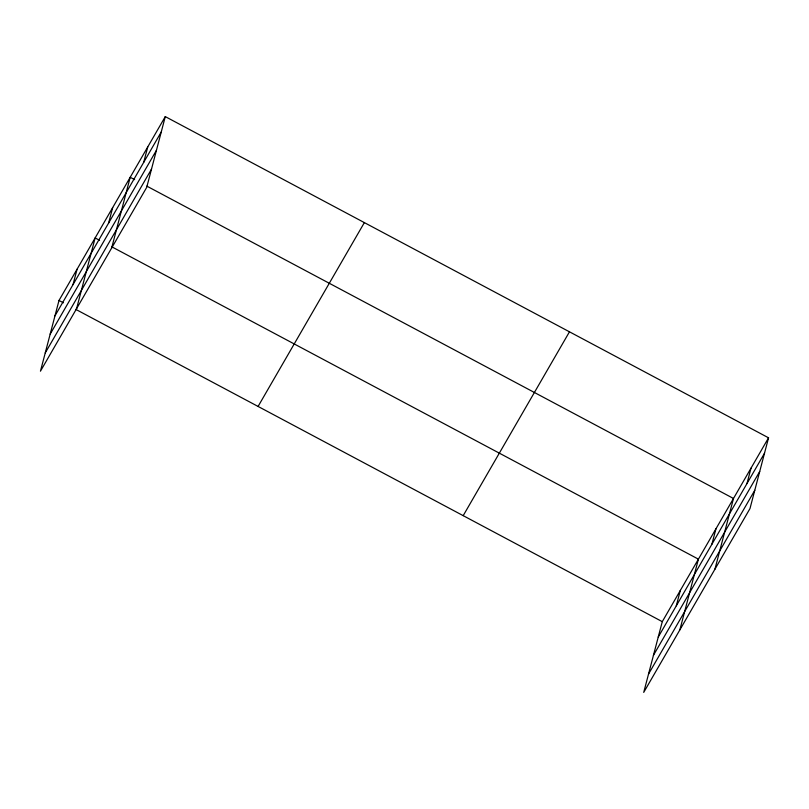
<?xml version="1.0" encoding="UTF-8"?>
<svg xmlns="http://www.w3.org/2000/svg" width="809" height="809" viewBox="0 0 809 809"><rect width="100%" height="100%" fill="white"/><g stroke="black" fill="none" stroke-linecap="round" stroke-linejoin="round"><path stroke-width="1.21" d="M165.279 116.607L59.006 300.452L40.45 371.189L146.722 187.344L165.279 116.607L768.55 437.811L749.994 508.548L643.721 692.393L662.278 621.656L768.55 437.811M73.032 284.616L77.077 269.195M76.582 308.684L95.138 237.937L99.568 240.293M108.628 223.031L112.673 207.61M111.652 248.009L130.209 177.272L134.638 179.628M143.699 162.356L147.744 146.935M676.294 605.82L680.339 590.398M679.853 629.887L698.41 559.15L111.733 246.775M711.9 544.235L715.945 528.813M714.923 569.223L733.48 498.475L146.803 186.11M746.97 483.57L751.015 468.148M54.961 315.864L161.234 132.019M50.178 334.127L156.45 150.282M45.243 352.936L151.516 169.091M258.081 406.452L364.363 222.606M463.193 515.657L569.475 331.811M658.233 637.077L764.505 453.232M653.439 655.33L759.712 471.485M648.505 674.14L754.777 490.294M59.006 300.452L63.436 302.809M75.601 309.281L662.278 621.656"/></g></svg>
